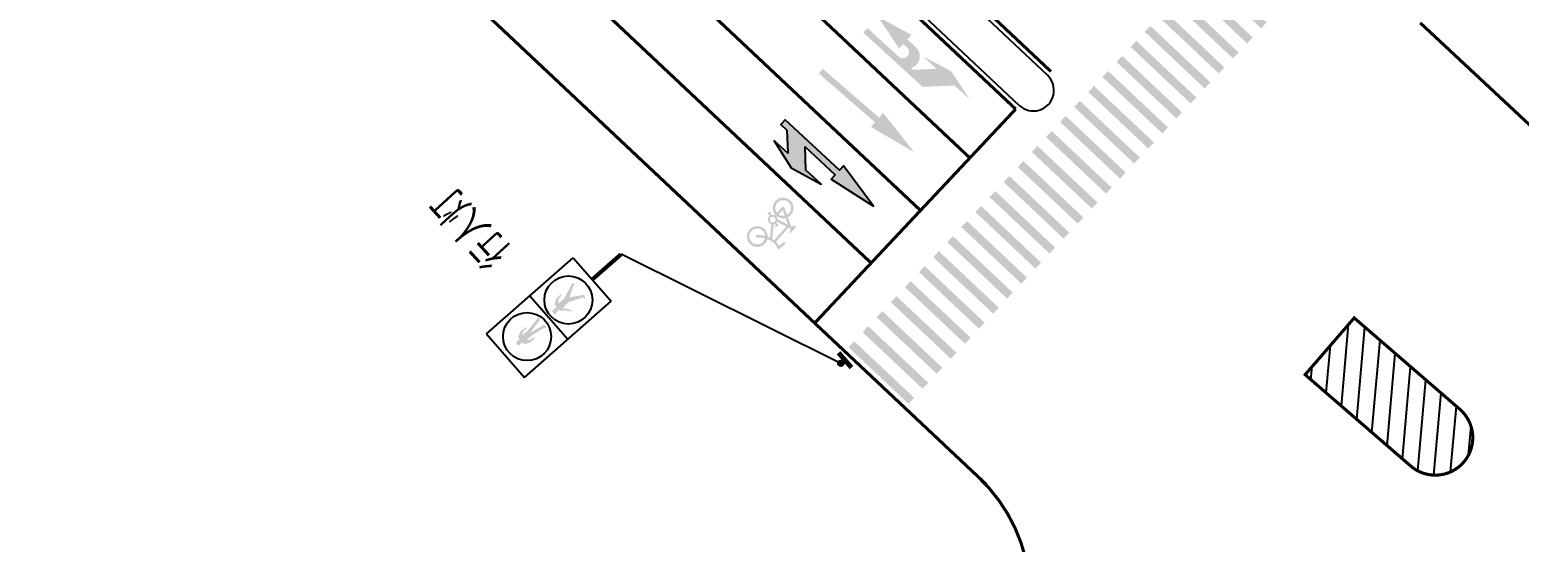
# Model space of a CAD drawing. Header units: millimetres. Extents: x 67532 to 67858, y 50657 to 50929.
# Drawn here: x 67609.8 to 67682.1, y 50788.7 to 50813.6 of the extents above; entities that cross this region are included whole.
import ezdxf

# ---------------------------------------------------------------- set-up
doc = ezdxf.new("R2010")
doc.units = ezdxf.units.MM
doc.linetypes.add('DASHDOT', pattern=[25.399999999999995, 12.7, -6.349999999999998, 0, -6.349999999999998])
for name, color, linetype in [('@-交通信号', 7, 'Continuous'), ('@-交通设施', 7, 'Continuous'), ('@-地面图案', 7, 'Continuous'), ('@-路面标线', 7, 'Continuous'), ('@-路面边线', 7, 'Continuous'), ('@-辅助设计', 4, 'Continuous'), ('RD-中线', 1, 'DASHDOT')]:
    doc.layers.add(name, color=color, linetype=linetype)
doc.layers.add('@-道路标线', color=7, linetype='Continuous', lineweight=0)
doc.styles.add('宋体', font='')
doc.styles.get('宋体').set_extended_font_data('SimSun')

# ---------------------------------------------------------------- blocks, each defined once
blk = doc.blocks.new('*U6')
at = {"layer": '@-路面边线'}
h = blk.add_hatch(color=256, dxfattribs=at)
h.dxf.hatch_style = 1
h.paths.add_polyline_path([(0.6653979105344114, -3.999133081350528), (0.6713422838844496, 0.0008625016774996275), (0.2713427255823883, 0.001456939003215196), (0.265398352237652, -3.998538644019829)])
blk = doc.blocks.new('*U7')
at = {"layer": '@-辅助设计', "color": 0, "linetype": 'ByBlock', "lineweight": -2, "transparency": 16777216, "rotation": 46.77617925175108}
for p in [(67669.8730976856, 50819.83122676266), (67669.18824756978, 50819.10254279902), (67668.50339745397, 50818.37385883539), (67667.81854733815, 50817.64517487175), (67667.13369722232, 50816.91649090812), (67666.4488471065, 50816.18780694448), (67665.76399699069, 50815.45912298084), (67665.07914687486, 50814.73043901721), (67664.39429675904, 50814.00175505357), (67663.70944664322, 50813.27307108993), (67663.02459652741, 50812.5443871263), (67662.33974641158, 50811.81570316266), (67661.65489629576, 50811.08701919903), (67660.97004617994, 50810.35833523539), (67660.28519606411, 50809.62965127175), (67659.6003459483, 50808.90096730812), (67658.91549583248, 50808.17228334448), (67658.23064571666, 50807.44359938084), (67657.54579560083, 50806.71491541721), (67656.86094548502, 50805.98623145357), (67656.1760953692, 50805.25754748993), (67655.49124525338, 50804.5288635263), (67654.80639513755, 50803.80017956266), (67654.12154502173, 50803.07149559903), (67653.43669490592, 50802.34281163539), (67652.7518447901, 50801.61412767175), (67652.06699467427, 50800.88544370812), (67651.38214455845, 50800.15675974448), (67650.69729444264, 50799.42807578084), (67650.01244432681, 50798.69939181721), (67649.32759421099, 50797.97070785357)]:
    blk.add_blockref('*U6', p, dxfattribs=at)
blk = doc.blocks.new('6米直行加右转')
at = {"layer": '@-地面图案'}
blk.add_hatch(color=256, dxfattribs=at).paths.add_polyline_path([(1.600000000000023, -0.1500000000000057), (3.600000000000023, -0.1500000000000057), (3.600000000000023, -0.4500000000000171), (5.999999999999999, -2.846334279382745e-14), (3.600000000000023, 0.4499999999999604), (3.600000000000022, 0.1500000000000057), (0, 0.1500000000000057), (0, -0.1500000000000057), (0.399999999999977, -0.1500000000000057), (1.199999999999989, -0.9500000000000169), (0.300000000000012, -0.9500000000000169), (1.800000000000011, -1.349999999999994), (3.399999999999977, -0.9500000000000172), (2.399999999999977, -0.950000000000017)])
at = {"layer": '@-地面图案', "linetype": 'Continuous'}
blk.add_lwpolyline([(1.800000000000011, -1.349999999999994), (3.399999999999977, -0.950000000000017), (2.399999999999977, -0.950000000000017), (1.600000000000023, -0.1500000000000057), (3.600000000000023, -0.1500000000000057), (3.600000000000023, -0.4500000000000171), (6, -2.842170943040401e-14), (3.600000000000023, 0.4499999999999602), (3.600000000000023, 0.1500000000000057), (0, 0.1500000000000057), (0, -0.1500000000000057), (0.3999999999999773, -0.1500000000000057), (1.199999999999989, -0.950000000000017), (0.3000000000000114, -0.950000000000017)], close=True, dxfattribs=at)
blk = doc.blocks.new('A$C4D5C2BD2')
at = {"layer": '@-交通信号', "linetype": 'ByBlock', "lineweight": -3}
h = blk.add_hatch(color=14, dxfattribs=at)
edge = h.paths.add_edge_path()
edge.add_line((0.981396496295929, 0.3103656233288348), (0.9047607928514481, 0.5335762156173587))
edge.add_line((0.9047607928514481, 0.5335762188769877), (0.000568583607673645, 0.2231366215273738))
edge.add_line((0.0005685761570930481, 0.2231366285122931), (0.07720427960157394, -7.396377623081207e-05))
edge.add_line((0.07720427960157394, -7.396703585982323e-05), (0.9813964888453484, 0.3103656303137541))
blk.add_hatch(color=14, dxfattribs=at).paths.add_polyline_path([(0.5572020175083134, 0.5146595514379442, 1), (0.2922885207311656, 0.5146595514379442, 1)])
at = {"layer": '@-交通信号', "color": 14}
blk.add_circle((0.4247452691197395, 0.5146595514379442, 363.6511633631799), 0.1324567483885739, dxfattribs=at)
blk = doc.blocks.new('A$C3CD052C4')
at = {"layer": '@-交通信号'}
h = blk.add_hatch(color=256, dxfattribs=at)
h.paths.add_polyline_path([(0.1983859571773792, 4.356085207038632), (0.3037263108562911, 4.182178008431947), (0.3200045453995699, 3.934058719638415), (0.3810483660345199, 3.966599105235218), (0.4013966001366498, 4.275731142948644), (0.2752394003473455, 4.548255585470542), (0.1207051664969185, 4.589344146314033), (0.1368730835529277, 4.649943680897195), (0.157221317771473, 4.715024181221452), (0.1409426421305398, 4.776036930097689), (0.1002470557141351, 4.8142541802099), (0.04286595714802388, 4.829918102943338), (-0.01451514147629496, 4.814254180208081), (-0.05521072783449199, 4.77603693009587), (-0.07148940341721755, 4.715024181205081), (-0.05114116919867229, 4.649943680909928), (-0.03497325220087077, 4.589344146312214), (-0.1895074860512977, 4.548255585452353), (-0.3156646858988097, 4.275731142926816), (-0.2953164516802644, 3.966599105244313), (-0.2342726311035221, 3.934058719632958), (-0.2179943965602433, 4.182178008441042), (-0.1126540429395391, 4.356085207034994), (-0.1126540428813314, 3.967285207005261), (-0.2342726310889702, 3.267445207033234), (-0.279085850372212, 3.25705659617779), (-0.2912468931463081, 3.189701124136263), (-0.1126540429249872, 3.189685207004004), (0.04286595720623154, 3.967285207021632), (0.1983859571919311, 3.189685207022194), (0.3769788072968367, 3.18970112414172), (0.3648177647555713, 3.257056596183247), (0.3200045454141218, 3.267445207024139), (0.1983859571773792, 3.967285207023451)])
h.paths.add_polyline_path([(-0.06118429476919118, 1.636378291499568), (-0.3482229192304658, 0.9205713478113466), (-0.4579572204529541, 0.9188305799580121), (-0.4771172687906073, 0.8874937784821668), (-0.3065058634529123, 0.7793136970540218), (0.08171556417073589, 1.403055258662789), (0.3901159533270402, 0.8554683633010427), (0.3610900809726445, 0.822830726599932), (0.3647185906738741, 0.7974457475393137), (0.4082571785402251, 0.7793136970467458), (0.506219883376616, 0.8590945566884329), (0.2014475629403023, 1.638771373256532), (0.2159607196663273, 2.019543891745343), (0.3683466593938647, 1.85998217249653), (0.408250562948524, 1.595980882662843), (0.4737198686198099, 1.636111189556686), (0.4445396291994257, 1.94701568977689), (0.3030383364821319, 2.150094438551605), (0.1325111714249942, 2.208116783383957), (0.1252545931201894, 2.251633812893488, 0.2072279350689316), (0.1346140927344095, 2.450030692549262, 0.0711061981058181), (0.1193633821385447, 2.472137523831407, 0.0975891202728249), (0.1034852991870139, 2.48372346323049, 0.0222332267681968), (0.08456203251262195, 2.491531811232562, 0.0407986121601978), (0.07378418094594963, 2.494460636444273, 0.0459787038497324), (0.04555813709157519, 2.49706172911101, 0.0363583218134128), (0.009835170960286632, 2.494460636444273, 0.02830864803348), (-0.00935821476741694, 2.490530535462312, 0.0246906909628924), (-0.03075985630857758, 2.483723463228671, 0.079384576499933), (-0.05583795587881468, 2.469505774046411, 0.1243502617140169), (-0.06706480044522323, 2.454712290782481, 0.0811445592898371), (-0.07183741006883793, 2.435193731856998, 0.0695555518301039), (-0.0704105976910796, 2.411836468469119, 0.0047304574096672), (-0.06829578496399336, 2.401883111553616, 0.0090106909384495), (-0.06704230702598579, 2.39668994594831, 0.057141586892112), (-0.06096273110597394, 2.380969756777631, -0.0682413411958788), (-0.05615765994298272, 2.367678773531225, -0.1243534000053011), (-0.05688904688577168, 2.34781299745373, 0.0894556629479959), (-0.05978576498455368, 2.320536050174269, 0.0148189027599731), (-0.05776430989499204, 2.300840494513977, -0.0224194918720017), (-0.05592311613145284, 2.279750535453786, 0.0428473774026392), (-0.05615765994298272, 2.26976586341334, 0.1828745618122536), (-0.05377668564324267, 2.264489678782411, 0.101618928131842), (-0.04527257199515589, 2.258886470561265, 0.0299215739039949), (-0.001733984012389556, 2.249434136931086), (-0.001733984012389556, 2.204490589996567), (-0.1098946226702537, 2.1785597586113), (-0.1807460487616481, 2.085614511275708), (-0.2914515398006188, 1.939557423202132), (-0.3313056047336431, 1.904149619640521), (-0.5062198836385505, 1.793500335124918), (-0.4530814243044006, 1.753666386819532), (-0.2629672755283536, 1.852729243923022), (-0.2161719821888255, 1.877593834708023), (-0.1098946225974942, 2.021437714965941)])
for p, q in [((-1.402307950018439, 5.60923179994461), (-1.402307949960232, -1.2732925824821e-11)), ((1.402307949902024, 5.609231799970075), (-1.402307950018439, 5.60923179994461)), ((1.402307949902024, 5.609231799970075), (1.402307949960232, 1.2732925824821e-11)), ((1.402307949989336, 2.804615899991404), (-1.402307950047543, 2.804615899995042)), ((1.402307949960232, 1.2732925824821e-11), (-1.402307949960232, -1.2732925824821e-11))]:
    blk.add_line(p, q, dxfattribs=at)
at = {"layer": '@-交通信号', "color": 1}
blk.add_circle((-1.01863406598568e-10, 4.206923849938903), 1.166399999991831, dxfattribs=at)
at = {"layer": '@-交通信号', "color": 3}
blk.add_circle((0.01579213106015231, 1.529717030643951), 1.166399999991831, dxfattribs=at)

msp = doc.modelspace()

# ---------------------------------------------------------------- hatches: boundary and pattern name
at = {"layer": '@-交通设施'}
h = msp.add_hatch(dxfattribs=at)
h.set_pattern_fill('ANSI31', color=2, scale=0.25, angle=40)
h.set_pattern_definition([(85, (0, 0), (-0.7907295416103228, 0.06917987080595378), [])])
edge = h.paths.add_edge_path()
edge.add_line((67676.80869199139, 50792.40266243881), (67671.68162354005, 50796.83556528467))
edge.add_line((67671.68162354005, 50796.83556528467), (67674.06434717956, 50799.59140894406))
edge.add_line((67674.06434717956, 50799.59140894406), (67679.19141563089, 50795.15850609818))
edge.add_arc((67678.00005381115, 50793.78058426849), 1.821540983420819, -130.84694571868067, 49.15305428181529, ccw=False)
at = {"layer": '@-道路标线'}
for points in [[(67650.33428079417, 50813.54440757795), (67650.23302821422, 50813.43373728051), (67653.1104559638, 50810.80117017923), (67654.6645570763, 50810.87023344023), (67655.40235906473, 50810.19521623585), (67654.49188276747, 50811.5703645597), (67653.11517290334, 50812.28776957171), (67653.77919469136, 50811.68025408644), (67652.64893933876, 50811.63002626147), (67652.55274120437, 50811.71803821573, 0.577350269189626), (67652.7768835306, 50812.73280923309), (67652.37109243736, 50813.10406869637), (67652.57359759811, 50813.32540929166), (67650.94179627813, 50814.20842936611), (67651.96608211413, 50812.6613875035), (67652.16858727553, 50812.88272809945), (67652.3530377723, 50812.71397379804, -1), (67651.94802745052, 50812.27129260635), (67650.4355333749, 50813.65507787588)], [(67648.17565339529, 50811.56020830716), (67648.07734823549, 50811.44691181632), (67650.79646406684, 50809.08758795047), (67650.59985374175, 50808.8609949637), (67652.70751311173, 50807.62800186647), (67651.18968470882, 50809.54077392068), (67650.99307438635, 50809.31418093514), (67648.27395855723, 50811.67350480124)]]:
    msp.add_hatch(color=7, dxfattribs=at).paths.add_polyline_path(points)
h = msp.add_hatch(color=7, dxfattribs=at)
edge = h.paths.add_edge_path()
edge.add_line((67646.72389757022, 50804.04009972641), (67646.77605450367, 50804.01388594726))
edge.add_ellipse((67647.11710456469, 50803.71029736951), major_axis=(0.201062209189022, -0.4099435790898143), ratio=0.9999805706952836, start_angle=200.1195756284293, end_angle=202.1999952957983, ccw=False)
edge.add_ellipse((67646.88474160228, 50803.91159271658), major_axis=(-0.1349701719647786, -0.06619789242732606), ratio=0.9999999506772708, start_angle=219.8589830386828, end_angle=284.2785924977287, ccw=False)
edge.add_ellipse((67646.91992332584, 50804.01487178725), major_axis=(-0.03845518675498325, -0.01886085109785154), ratio=0.9999998303205472, start_angle=113.18325781182659, end_angle=206.501347011118, ccw=False)
edge.add_line((67646.95239994951, 50803.98694685751), (67646.68756580215, 50803.6919891642))
edge.add_ellipse((67646.70039147878, 50803.7316243473), major_axis=(-0.03740224474747406, -0.01834442186959589), ratio=0.9999998508462595, start_angle=310.81329457208363, end_angle=405.9425271505703, ccw=False)
edge.add_ellipse((67647.11710456469, 50803.71029736951), major_axis=(-0.4099449549438242, -0.2010628839946801), ratio=0.999999995276094, start_angle=307.0992444217952, end_angle=329.14455822133897, ccw=False)
edge.add_line((67646.7094606567, 50803.91598552611), (67646.59845744415, 50803.971775116))
edge.add_line((67646.59845744348, 50803.97177511536), (67645.98632764851, 50803.2900186414))
edge.add_ellipse((67645.17644394322, 50802.43354993118), major_axis=(0.519063056512727, -1.058312091657571), ratio=0.9999997747193812, start_angle=102.93400800517048, end_angle=110.4751074252666, ccw=False)
edge.add_line((67646.09172364218, 50803.17632401446), (67646.14236521303, 50803.07952772555))
edge.add_line((67646.14236521238, 50803.0795277249), (67646.35351121132, 50803.26441261661))
edge.add_ellipse((67646.39217414467, 50803.22025799062), major_axis=(0.02584393765854944, -0.05269292695157689), ratio=0.9999999969862579, start_angle=15.0799806736444, end_angle=195.0799806736443, ccw=False)
edge.add_line((67646.43083707802, 50803.17610336331), (67646.1681488522, 50802.94608676241))
edge.add_ellipse((67646.12492900215, 50802.98625123315), major_axis=(0.02598120516565534, -0.05297280019768658), ratio=0.9999999565071804, start_angle=-94.40099306387123, end_angle=20.972252427922285, ccw=False)
edge.add_line((67646.07011869647, 50802.96441157573), (67645.99331471807, 50803.11121467289))
edge.add_ellipse((67645.17644394322, 50802.43354993118), major_axis=(-0.9529259785403272, -0.4673750540606748), ratio=0.9999999809832021, start_angle=193.5523853715453, end_angle=221.8935450160579)
edge.add_ellipse((67645.08484849446, 50803.54113805731), major_axis=(-0.4526638136168394, -0.2220149089487002), ratio=0.9999999808311439, start_angle=-98.18991527179861, end_angle=139.7104712913849, ccw=False)
edge.add_ellipse((67645.08484849446, 50803.54113805731), major_axis=(-0.4526638122930861, -0.2220149082994484), ratio=0.9999999833191034, start_angle=153.487581228541, end_angle=261.8100847081013, ccw=False)
edge.add_ellipse((67645.17644394322, 50802.43354993118), major_axis=(-1.058311901259354, -0.5190629631294225), ratio=0.9999999987140331, start_angle=217.7231741279261, end_angle=223.3859971820988, ccw=False)
edge.add_line((67645.69595623395, 50803.49164124965), (67645.76726927687, 50804.14128214626))
edge.add_ellipse((67645.83174412369, 50804.36331255059), major_axis=(-0.2075794316144669, -0.101810056874832), ratio=0.9999999485642296, start_angle=280.9424230675123, end_angle=407.6811191826454, ccw=False)
edge.add_line((67645.69238190143, 50804.54779201659), (67645.65325599215, 50804.60915721685))
edge.add_line((67645.6532559908, 50804.60915721556), (67645.61518541446, 50804.58670717384))
edge.add_line((67645.61518541577, 50804.58670717382), (67645.57165925032, 50804.66051844887))
edge.add_line((67645.571659251, 50804.66051844951), (67645.7190871299, 50804.74745598992))
edge.add_line((67645.71908712991, 50804.74745598993), (67645.76261329469, 50804.67364471556))
edge.add_line((67645.7626132947, 50804.67364471556), (67645.72711197099, 50804.65270974597))
edge.add_line((67645.7271119697, 50804.65270974732), (67645.76963509936, 50804.58601633152))
edge.add_ellipse((67645.83174412369, 50804.36331255059), major_axis=(0.1018100528200388, -0.2075794233471927), ratio=0.9999998710940378, start_angle=156.077858777343, end_angle=169.4568067655877, ccw=False)
edge.add_line((67645.82285220559, 50804.59434379996), (67645.85377609907, 50804.59346271501))
edge.add_ellipse((67645.83174412369, 50804.36331255059), major_axis=(-0.2075794294881693, -0.1018100558319615), ratio=0.99999997824153, start_angle=219.2364363992578, end_angle=238.4055656186149, ccw=False)
edge.add_line((67645.92812609625, 50804.57346730701), (67645.95467184433, 50804.60303249906))
edge.add_ellipse((67646.3376570818, 50804.92557624752), major_axis=(0.2204886447554899, -0.4495519299439962), ratio=0.999999957172602, start_angle=251.5529690226818, end_angle=283.97727336007733, ccw=False)
edge.add_line((67645.84143594118, 50804.85866780386), (67645.84015191962, 50804.9821515405))
edge.add_ellipse((67646.3376570818, 50804.92557624752), major_axis=(-0.4495519105856651, -0.2204886352609428), ratio=0.9999999765459381, start_angle=90.72597712170881, end_angle=327.3860601384187, ccw=False)
edge.add_line((67646.56382399348, 50804.47885410271), (67646.72389757211, 50804.04009972305))
edge = h.paths.add_edge_path(flags=16)
edge.add_line((67646.48975905671, 50804.02640630881), (67646.0357794433, 50804.2545739003))
edge.add_ellipse((67645.83174412369, 50804.36331255059), major_axis=(-0.2075797207561151, -0.1018101986881486), ratio=0.9999989921065656, start_angle=113.33312174311399, end_angle=125.81877227170509, ccw=False)
edge.add_line((67646.00744526435, 50804.21303409657), (67646.05010850304, 50804.14612093213))
edge.add_line((67646.0501085043, 50804.1461209308), (67646.08969743857, 50804.1732972098))
edge.add_line((67646.08969743791, 50804.17329720914), (67646.13819298359, 50804.10265152022))
edge.add_line((67646.13819298425, 50804.10265152087), (67645.98592719981, 50803.99812691723))
edge.add_line((67645.9859272005, 50803.99812691787), (67645.93743165222, 50804.06877260817))
edge.add_line((67645.9374316509, 50804.0687726082), (67645.97942200623, 50804.09759737307))
edge.add_line((67645.97942200622, 50804.09759737307), (67645.94019357192, 50804.15912337483))
edge.add_ellipse((67645.83174412369, 50804.36331255059), major_axis=(0.1018100527231908, -0.2075794231497302), ratio=0.9999996316774112, start_angle=-12.801403836924408, end_angle=1.8475263374838278, ccw=False)
edge.add_line((67645.88502972697, 50804.13833444292), (67645.80720114852, 50803.42933886977))
edge.add_ellipse((67645.17644394322, 50802.43354993118), major_axis=(-1.058311822158664, -0.51906292433345), ratio=0.9999999651228509, start_angle=206.1845881327514, end_angle=211.5225778991242, ccw=False)
edge.add_line((67645.89710472032, 50803.36634053398), (67646.48975905805, 50804.0264063101))
edge = h.paths.add_edge_path(flags=16)
edge.add_line((67646.57618285548, 50804.11434030645), (67646.45757584028, 50804.43943672112))
edge.add_ellipse((67646.3376570818, 50804.92557624752), major_axis=(-0.449551913446268, -0.2204886366639632), ratio=0.9999999682488206, start_angle=387.44292668244736, end_angle=437.7305866839091, ccw=False)
edge.add_line((67646.04030853657, 50804.52271646319), (67646.01897480451, 50804.49895612209))
edge.add_ellipse((67645.83174412369, 50804.36331255059), major_axis=(0.1018100667875147, -0.2075794518253291), ratio=0.9999998818253548, start_angle=66.12125378608778, end_angle=99.79606636223912, ccw=False)
edge.add_line((67646.06276857834, 50804.37237942447), (67646.57618285547, 50804.11434030646))
edge = h.paths.add_edge_path(flags=16)
edge.add_line((67645.84507902665, 50804.50261148476), (67645.8263622661, 50804.50314476497))
edge.add_ellipse((67645.83174412369, 50804.36331255059), major_axis=(-0.005612782244407632, -0.1398231377295843), ratio=0.9999982862807512, start_angle=184.5028513073123, end_angle=536.8305418411982)
edge = h.paths.add_edge_path(flags=16)
edge.add_ellipse((67645.08484849446, 50803.54113805731), major_axis=(-0.3472779582061743, -0.1703270328922225), ratio=0.9999999827594351, start_angle=158.9141864051265, end_angle=261.729474163011)
edge.add_ellipse((67645.08484849446, 50803.54113805731), major_axis=(-0.3472779621301562, -0.170327034816791), ratio=0.9999999726421697, start_angle=261.7294742455286, end_angle=501.1211886144014)
edge.add_ellipse((67645.17644394322, 50802.43354993118), major_axis=(-0.9529259833067756, -0.467375056398442), ratio=0.9999999693913519, start_angle=228.2603932092995, end_angle=249.2839976678984)
edge.add_ellipse((67645.0712737558, 50803.54866146969), major_axis=(-0.05269443259906276, -0.02584467612312163), ratio=0.9999984609880854, start_angle=249.7117148502653, end_angle=428.8563375229205, ccw=False)
edge.add_ellipse((67645.17644394322, 50802.43354993118), major_axis=(-1.058311842046459, -0.51906293408768), ratio=0.9999999672635289, start_angle=229.4454243372494, end_angle=249.28399770017649, ccw=False)
edge = h.paths.add_edge_path(flags=16)
edge.add_line((67646.4170367632, 50804.55055247476), (67646.31540934207, 50804.82910859665))
edge.add_line((67646.3154093414, 50804.82910859599), (67646.11920110814, 50804.61058265953))
edge.add_ellipse((67646.3376570818, 50804.92557624752), major_axis=(-0.3441660547414529, -0.1688007589918262), ratio=0.9999999719880538, start_angle=29.13147224983823, end_angle=75.82490958884358)
edge = h.paths.add_edge_path(flags=16)
edge.add_ellipse((67646.3376570818, 50804.92557624752), major_axis=(-0.3441660602146482, -0.1688007616762265), ratio=0.9999999542659418, start_angle=92.82568757028405, end_angle=327.3860593604895)
edge.add_line((67645.95677917279, 50804.9688889244), (67645.95776219864, 50804.87435276167))
edge.add_ellipse((67646.3376570818, 50804.92557624752), major_axis=(-0.3441660587252452, -0.1688007609457293), ratio=0.9999999059556514, start_angle=341.5529669549778, end_angle=371.5106501264239)
edge.add_line((67646.03409721827, 50804.69149211139), (67646.27906660536, 50804.96432553072))
edge.add_ellipse((67646.33144932405, 50804.92479028598), major_axis=(0.0288991583048242, -0.05892218351696905), ratio=0.9999999181052606, start_angle=79.8263932664151, end_angle=206.8305000872452, ccw=False)
edge.add_line((67646.39454957115, 50804.94282755779), (67646.52321914319, 50804.59015012911))

# ---------------------------------------------------------------- linework, layer by layer
at = {"layer": '@-交通信号', "linetype": 'Continuous', "lineweight": -3}
msp.add_line((67649.13791422007, 50797.38537045107), (67638.46734417812, 50802.67788878104, 31.07741343967996), dxfattribs=at)
at = {"layer": '@-交通信号', "const_width": 0.2, "elevation": 31.07741343967996, "flags": 128}
msp.add_lwpolyline([(67638.46734417812, 50802.67788878104), (67637.07254756037, 50801.45646517359)], dxfattribs=at)
at = {"layer": '@-路面标线', "color": 7, "linetype": 'Continuous', "const_width": 0.15, "flags": 128}
for points in [[(67657.62934043416, 50809.72415456702), (67635.76898832097, 50830.26950127932)], [(67655.40357755774, 50807.3559316852), (67633.54322544455, 50827.9012783975)], [(67653.00660215237, 50804.80553781248), (67631.14625003918, 50825.35088452479)], [(67650.609626747, 50802.25514393975), (67628.7492746338, 50822.80049065206)]]:
    msp.add_lwpolyline(points, dxfattribs=at)
at = {"layer": '@-路面边线', "color": 7, "linetype": 'Continuous', "const_width": 0.15, "flags": 128}
msp.add_lwpolyline([(67677.26674843693, 50813.91159247859), (67691.45986593488, 50800.67629629231, 0.4346405792554141), (67700.2125487665, 50801.28580184718), (67708.705844212, 50811.76176261632)], format="xyb", dxfattribs=at)
at = {"layer": '@-辅助设计'}
msp.add_lwpolyline([(67656.20760737546, 50791.50456059678), (67619.65768835973, 50825.85582605656)], dxfattribs=at)
at = {"layer": '@-道路标线', "color": 7, "linetype": 'Continuous', "const_width": 0.15, "flags": 128}
for points in [[(67659.3414657237, 50811.54586447612), (67631.12572544086, 50838.06429216903), (67541.7833706101, 50921.37738587979)], [(67656.20760737546, 50791.50456059678), (67619.65768835973, 50825.85582605656)], [(67647.87022628372, 50799.34040808521), (67657.62934043416, 50809.72415456703)]]:
    msp.add_lwpolyline(points, dxfattribs=at)
at = {"layer": '@-道路标线', "color": 2, "linetype": 'Continuous', "const_width": 0.15, "flags": 128}
msp.add_lwpolyline([(67676.80869199139, 50792.40266243881), (67671.68162354005, 50796.83556528467), (67674.06434717956, 50799.59140894406), (67679.19141563089, 50795.15850609818, -1.000000000001627)], format="xyb", close=True, dxfattribs=at)
at = {"layer": '@-道路标线', "color": 7, "linetype": 'Continuous', "const_width": 0.15, "flags": 128}
msp.add_lwpolyline([(67656.20760737546, 50791.50456059678), (67655.78967150503, 50791.894292101, -0.1970528312680918), (67658.32660809011, 50786.37987662775), (67659.06448424622, 50768.84854560885, -0.1917104599122439), (67657.10923742242, 50763.26365923721), (67657.10923742242, 50763.26365923721)], format="xyb", dxfattribs=at)
at = {"layer": 'RD-中线', "color": 3, "linetype": 'Continuous'}
for points in [[(67659.17025319475, 50811.3636934852), (67630.95486872956, 50837.88178676461), (67541.61287102007, 50921.19454745439)], [(67657.8005529631, 50809.90632555793), (67629.58801503912, 50836.42174352929), (67540.24887429994, 50919.73184005115)]]:
    msp.add_lwpolyline(points, dxfattribs=at)
msp.add_lwpolyline([(67657.8005529631, 50809.90632555793, 0.9999999999999999), (67659.17025319475, 50811.3636934852)], format="xyb", dxfattribs=at)

# ---------------------------------------------------------------- block references
at = {"layer": '@-交通信号', "rotation": 131.2086376472454}
msp.add_blockref('A$C3CD052C4', (67637.07254756035, 50801.45646517359, 31.07741343967996), dxfattribs=at)
at = {"layer": '@-交通信号', "linetype": 'Continuous', "ltscale": 2, "rotation": 112.1134704414125}
msp.add_blockref('A$C4D5C2BD2', (67649.7746074867, 50797.18560889329, -363.6511633631799), dxfattribs=at)
at = {"layer": '@-地面图案', "rotation": 317.2354491538765}
msp.add_blockref('6米直行加右转', (67646.32831950867, 50809.0921362333), dxfattribs=at)
at = {"layer": '@-辅助设计'}
msp.add_blockref('*U7', (0, 0), dxfattribs=at)

# ---------------------------------------------------------------- texts
at = {"layer": '@-交通信号', "style": '宋体', "width": 0.7}
msp.add_text('行人灯', height=1.499999999999999, rotation=132.4777051045139, dxfattribs=at).set_placement((67633.14102695833, 50802.86396154236, 31.07741343967996))

doc.saveas('drawing.dxf')
